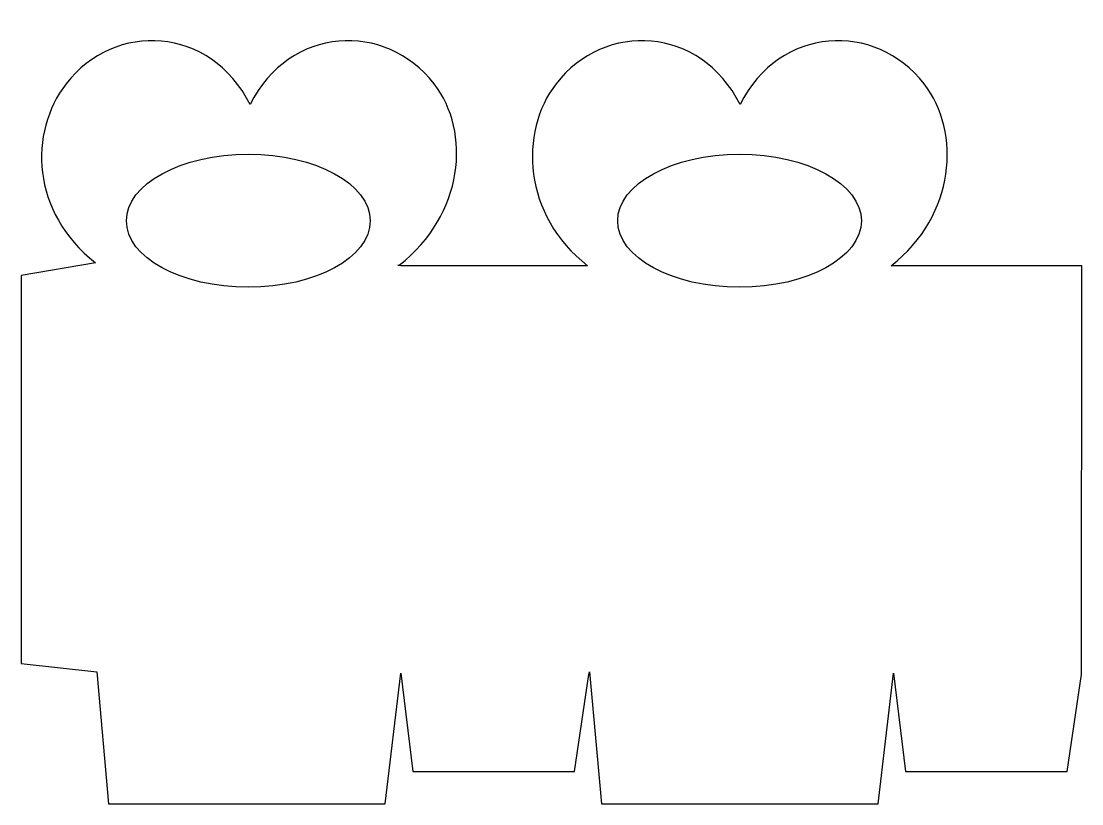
# Model space of a CAD drawing. Header units: centimetres. Extents: x -10 to 10, y -7.2 to 7.6.
import ezdxf

# ---------------------------------------------------------------- set-up
doc = ezdxf.new("R2010")
doc.units = ezdxf.units.CM
doc.header["$MEASUREMENT"] = 0
doc.layers.add('Camada 1', color=7, linetype='Continuous')

msp = doc.modelspace()

# ---------------------------------------------------------------- linework, layer by layer
at = {"layer": 'Camada 1'}
for points, knots in [([(0.70595, -4.75141), (0.70595, -4.75141), (0.43504, -6.58016), (0.43504, -6.58016), (0.43504, -6.58016), (0.43504, -6.58016), (-2.61291, -6.58016), (-2.61291, -6.58016), (-2.61291, -6.58016), (-2.61291, -6.58016), (-2.83868, -4.72882), (-2.83868, -4.72882), (-2.83868, -4.72882), (-2.83868, -4.72882), (-3.13218, -7.18976), (-3.13218, -7.18976), (-3.13218, -7.18976), (-3.13218, -7.18976), (-8.34754, -7.18976), (-8.34754, -7.18976), (-8.34754, -7.18976), (-8.34754, -7.18976), (-8.57331, -4.70625), (-8.57331, -4.70625), (-8.57331, -4.70625), (-8.57331, -4.70625), (-9.99568, -4.54821), (-9.99568, -4.54821), (-9.99568, -4.54821), (-9.99568, -4.54821), (-9.99568, 2.76683), (-9.99568, 2.76683), (-9.99568, 2.76683), (-9.99568, 2.76683), (-8.59588, 3.0039), (-8.59588, 3.0039), (-8.59588, 3.0039), (-9.8137, 3.95848), (-9.85479, 5.46013), (-9.14994, 6.37884), (-9.14994, 6.37884), (-8.23938, 7.55671), (-6.42312, 7.47305), (-5.68146, 5.98596), (-5.68146, 5.98596), (-4.93909, 7.47302), (-3.1249, 7.55669), (-2.21365, 6.37884), (-2.21365, 6.37884), (-1.50533, 5.46013), (-1.65265, 3.91417), (-2.86836, 2.9596), (-2.86836, 2.9596), (-2.86836, 2.9596), (-2.89572, 2.9568), (-2.89572, 2.9568), (-2.89572, 2.9568), (-2.89572, 2.9568), (-2.84299, 2.94746), (-2.84299, 2.94746), (-2.84299, 2.94746), (-2.84299, 2.94746), (0.67949, 2.94746), (0.67949, 2.94746), (0.67949, 2.94746), (-0.53833, 3.90202), (-0.61901, 5.46013), (0.08584, 6.37884), (0.08584, 6.37884), (0.99638, 7.55671), (2.81266, 7.47302), (3.55432, 5.98596), (3.55432, 5.98596), (4.29669, 7.47302), (6.11088, 7.55669), (7.02213, 6.37884), (7.02213, 6.37884), (7.73045, 5.46013), (7.61818, 3.90202), (6.40248, 2.94746), (6.40248, 2.94746), (6.40248, 2.94746), (8.27695, 2.94746), (8.27695, 2.94746), (8.27695, 2.94746), (8.27695, 2.94746), (9.99565, 2.94746), (9.99565, 2.94746), (9.99565, 2.94746), (9.99565, 2.94746), (9.99282, -4.75141), (9.99282, -4.75141), (9.99282, -4.75141), (9.99282, -4.75141), (9.72191, -6.58016), (9.72191, -6.58016), (9.72191, -6.58016), (9.72191, -6.58016), (6.67397, -6.58016), (6.67397, -6.58016), (6.67397, -6.58016), (6.67397, -6.58016), (6.4482, -4.72882), (6.4482, -4.72882), (6.4482, -4.72882), (6.4482, -4.72882), (6.15472, -7.18976), (6.15472, -7.18976), (6.15472, -7.18976), (6.15472, -7.18976), (0.93934, -7.18976), (0.93934, -7.18976), (0.93934, -7.18976), (0.93934, -7.18976), (0.7136, -4.70625), (0.7136, -4.70625), (0.7136, -4.70625), (0.7136, -4.70625), (0.70595, -4.75141), (0.70595, -4.75141)], [0, 0, 0, 0, 0.03225806, 0.03225806, 0.03225806, 0.03225806, 0.06451613, 0.06451613, 0.06451613, 0.06451613, 0.09677419, 0.09677419, 0.09677419, 0.09677419, 0.12903226, 0.12903226, 0.12903226, 0.12903226, 0.16129032, 0.16129032, 0.16129032, 0.16129032, 0.19354839, 0.19354839, 0.19354839, 0.19354839, 0.22580645, 0.22580645, 0.22580645, 0.22580645, 0.25806452, 0.25806452, 0.25806452, 0.25806452, 0.29032258, 0.29032258, 0.29032258, 0.29032258, 0.32258065, 0.32258065, 0.32258065, 0.32258065, 0.35483871, 0.35483871, 0.35483871, 0.35483871, 0.38709677, 0.38709677, 0.38709677, 0.38709677, 0.41935484, 0.41935484, 0.41935484, 0.41935484, 0.4516129, 0.4516129, 0.4516129, 0.4516129, 0.48387097, 0.48387097, 0.48387097, 0.48387097, 0.51612903, 0.51612903, 0.51612903, 0.51612903, 0.5483871, 0.5483871, 0.5483871, 0.5483871, 0.58064516, 0.58064516, 0.58064516, 0.58064516, 0.61290323, 0.61290323, 0.61290323, 0.61290323, 0.64516129, 0.64516129, 0.64516129, 0.64516129, 0.67741935, 0.67741935, 0.67741935, 0.67741935, 0.70967742, 0.70967742, 0.70967742, 0.70967742, 0.74193548, 0.74193548, 0.74193548, 0.74193548, 0.77419355, 0.77419355, 0.77419355, 0.77419355, 0.80645161, 0.80645161, 0.80645161, 0.80645161, 0.83870968, 0.83870968, 0.83870968, 0.83870968, 0.87096774, 0.87096774, 0.87096774, 0.87096774, 0.90322581, 0.90322581, 0.90322581, 0.90322581, 0.93548387, 0.93548387, 0.93548387, 0.93548387, 1, 1, 1, 1]), ([(-5.71544, 2.54283), (-4.44645, 2.54283), (-3.41775, 3.10396), (-3.41775, 3.79611), (-3.41775, 3.79611), (-3.41775, 4.48826), (-4.44645, 5.04939), (-5.71544, 5.04939), (-5.71544, 5.04939), (-6.98443, 5.04939), (-8.01313, 4.48826), (-8.01313, 3.79611), (-8.01313, 3.79611), (-8.01313, 3.10396), (-6.98443, 2.54283), (-5.71544, 2.54283)], [0, 0, 0, 0, 0.2, 0.2, 0.2, 0.2, 0.4, 0.4, 0.4, 0.4, 0.6, 0.6, 0.6, 0.6, 1, 1, 1, 1]), ([(5.84267, 3.79611), (5.84267, 4.48829), (4.81397, 5.04939), (3.54498, 5.04939), (3.54498, 5.04939), (2.27599, 5.04939), (1.24726, 4.48826), (1.24726, 3.79611), (1.24726, 3.79611), (1.24726, 3.10396), (2.27599, 2.54283), (3.54498, 2.54283), (3.54498, 2.54283), (4.81397, 2.54283), (5.84267, 3.10393), (5.84267, 3.79611)], [0, 0, 0, 0, 0.2, 0.2, 0.2, 0.2, 0.4, 0.4, 0.4, 0.4, 0.6, 0.6, 0.6, 0.6, 1, 1, 1, 1])]:
    msp.add_open_spline(points, degree=3, knots=knots, dxfattribs=at)

doc.saveas('drawing.dxf')
